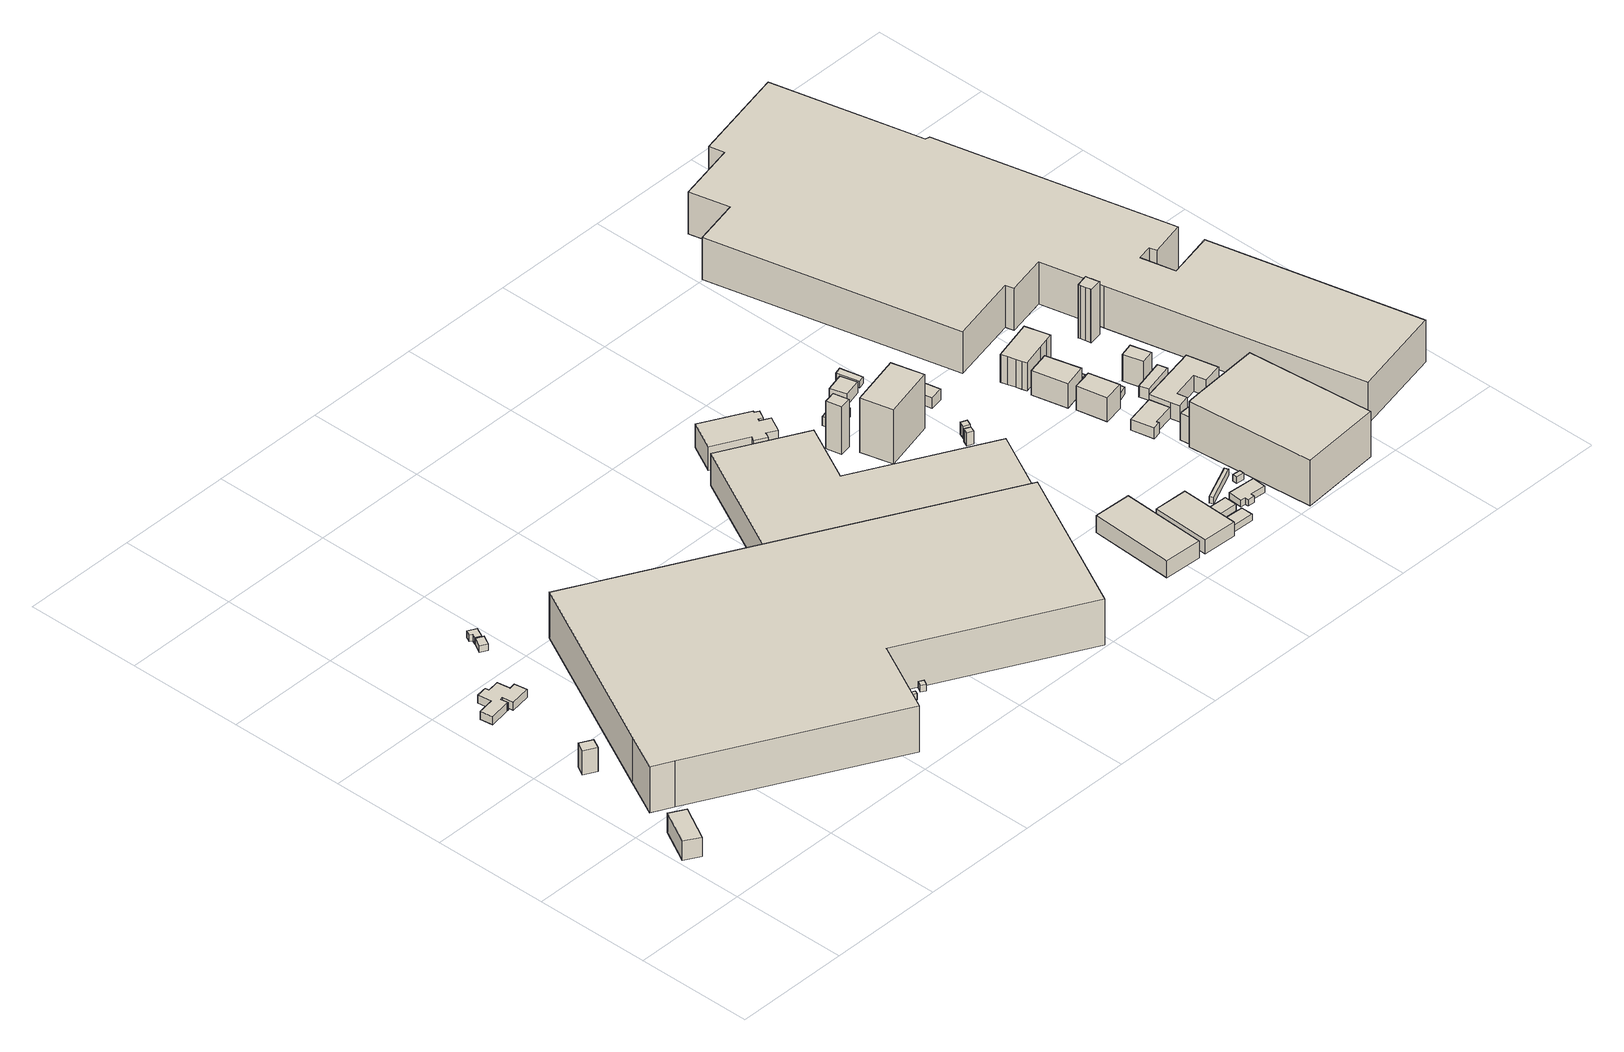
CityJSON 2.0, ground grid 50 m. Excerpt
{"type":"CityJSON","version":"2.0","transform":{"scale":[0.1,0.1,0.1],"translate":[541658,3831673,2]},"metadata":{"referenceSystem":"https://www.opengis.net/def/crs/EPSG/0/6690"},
"CityObjects":{
"building1":{"type":"Building","attributes":{"計測周辺長":49.24,"1/2500図郭":84,"区名":"大正区","町丁目名称":"船町２丁目","街区番号":1,"class":"3001","usage":"441","measuredHeight":8.9,"storeysAboveGround":2,"BuildingDetailAttribute.buildingRoofEdgeArea":128.33,"BuildingDetailAttribute.buildingStructureType":"610","BuildingDetailAttribute.buildingStructureOrgType":"2","BuildingDetailAttribute.detailedUsage":"1520","BuildingDetailAttribute.specifiedBuildingCoverageRate":0.6,"BuildingDetailAttribute.surveyYear":2017,"BuildingTsunamiRiskAttribute.description":"1","BuildingTsunamiRiskAttribute.rank":"1","BuildingTsunamiRiskAttribute.depth":0.17,"BuildingHighTideRiskAttribute.description":"1","BuildingHighTideRiskAttribute.rank":"3","BuildingHighTideRiskAttribute.depth":3.07,"BuildingIDAttribute.prefecture":"27","BuildingIDAttribute.city":"27108"},"geometry":[{"type":"Solid","lod":"1","boundaries":[[[[0,1,2,3]],[[2,4,5,3]],[[1,6,4,2]],[[0,7,6,1]],[[3,5,7,0]],[[4,6,7,5]]]]}]},
"building2":{"type":"Building","attributes":{"class":"3003","measuredHeight":11.2,"BuildingDetailAttribute.specifiedBuildingCoverageRate":0.6,"BuildingDetailAttribute.surveyYear":2017,"BuildingTsunamiRiskAttribute.description":"1","BuildingTsunamiRiskAttribute.rank":"1","BuildingTsunamiRiskAttribute.depth":0.04,"BuildingHighTideRiskAttribute.description":"1","BuildingHighTideRiskAttribute.rank":"2","BuildingHighTideRiskAttribute.depth":2.96,"BuildingIDAttribute.prefecture":"27","BuildingIDAttribute.city":"27108"},"geometry":[{"type":"Solid","lod":"1","boundaries":[[[[8,9,10,11]],[[10,12,13,11]],[[9,14,12,10]],[[8,15,14,9]],[[11,13,15,8]],[[12,14,15,13]]]]}]},
"building3":{"type":"Building","attributes":{"計測周辺長":60.44,"1/2500図郭":85,"区名":"大正区","町丁目名称":"船町２丁目","街区番号":1,"class":"3001","usage":"441","measuredHeight":3.7,"storeysAboveGround":1,"BuildingDetailAttribute.buildingRoofEdgeArea":108.14,"BuildingDetailAttribute.buildingStructureType":"610","BuildingDetailAttribute.buildingStructureOrgType":"2","BuildingDetailAttribute.detailedUsage":"1520","BuildingDetailAttribute.specifiedBuildingCoverageRate":0.6,"BuildingDetailAttribute.surveyYear":2017,"BuildingTsunamiRiskAttribute.description":"1","BuildingTsunamiRiskAttribute.rank":"1","BuildingTsunamiRiskAttribute.depth":0.05,"BuildingHighTideRiskAttribute.description":"1","BuildingHighTideRiskAttribute.rank":"2","BuildingHighTideRiskAttribute.depth":2.82,"BuildingIDAttribute.prefecture":"27","BuildingIDAttribute.city":"27108"},"geometry":[{"type":"Solid","lod":"1","boundaries":[[[[16,17,18,19,20,21,22,23,24,25,26,27,28,29,30,31]],[[30,32,33,31]],[[29,34,32,30]],[[28,35,34,29]],[[27,36,35,28]],[[26,37,36,27]],[[25,38,37,26]],[[24,39,38,25]],[[23,40,39,24]],[[22,41,40,23]],[[21,42,41,22]],[[20,43,42,21]],[[19,44,43,20]],[[18,45,44,19]],[[17,46,45,18]],[[16,47,46,17]],[[31,33,47,16]],[[32,34,35,36,37,38,39,40,41,42,43,44,45,46,47,33]]]]}]},
"building4":{"type":"Building","attributes":{"class":"3001","BuildingDetailAttribute.specifiedBuildingCoverageRate":0.6,"BuildingDetailAttribute.surveyYear":2017,"BuildingTsunamiRiskAttribute.description":"1","BuildingTsunamiRiskAttribute.rank":"1","BuildingTsunamiRiskAttribute.depth":0.06,"BuildingHighTideRiskAttribute.description":"1","BuildingHighTideRiskAttribute.rank":"2","BuildingHighTideRiskAttribute.depth":2.76,"BuildingIDAttribute.prefecture":"27","BuildingIDAttribute.city":"27108"},"geometry":[{"type":"Solid","lod":"1","boundaries":[[[[48,49,50,51]],[[50,52,53,51]],[[49,54,52,50]],[[48,55,54,49]],[[51,53,55,48]],[[52,54,55,53]]]]}]},
"building5":{"type":"Building","attributes":{"計測周辺長":17.08,"1/2500図郭":85,"区名":"大正区","町丁目名称":"船町２丁目","街区番号":1,"class":"3001","usage":"441","storeysAboveGround":1,"BuildingDetailAttribute.buildingRoofEdgeArea":15.69,"BuildingDetailAttribute.buildingStructureType":"610","BuildingDetailAttribute.buildingStructureOrgType":"2","BuildingDetailAttribute.detailedUsage":"1520","BuildingDetailAttribute.specifiedBuildingCoverageRate":0.6,"BuildingDetailAttribute.surveyYear":2017,"BuildingTsunamiRiskAttribute.description":"1","BuildingTsunamiRiskAttribute.rank":"1","BuildingTsunamiRiskAttribute.depth":0.09,"BuildingHighTideRiskAttribute.description":"1","BuildingHighTideRiskAttribute.rank":"2","BuildingHighTideRiskAttribute.depth":2.76,"BuildingIDAttribute.prefecture":"27","BuildingIDAttribute.city":"27108"},"geometry":[{"type":"Solid","lod":"1","boundaries":[[[[56,57,58,59,60,61]],[[60,62,63,61]],[[59,64,62,60]],[[58,65,64,59]],[[57,66,65,58]],[[56,67,66,57]],[[61,63,67,56]],[[62,64,65,66,67,63]]]]}]},
"building6":{"type":"Building","attributes":{"class":"3003","BuildingDetailAttribute.specifiedBuildingCoverageRate":0.6,"BuildingDetailAttribute.surveyYear":2017,"BuildingHighTideRiskAttribute.description":"1","BuildingHighTideRiskAttribute.rank":"2","BuildingHighTideRiskAttribute.depth":2.53,"BuildingIDAttribute.prefecture":"27","BuildingIDAttribute.city":"27108"},"geometry":[{"type":"Solid","lod":"1","boundaries":[[[[68,69,70,71]],[[70,72,73,71]],[[69,74,72,70]],[[68,75,74,69]],[[71,73,75,68]],[[72,74,75,73]]]]}]},
"building7":{"type":"Building","attributes":{"class":"3001","measuredHeight":12.7,"BuildingDetailAttribute.specifiedBuildingCoverageRate":0.6,"BuildingDetailAttribute.surveyYear":2017,"BuildingHighTideRiskAttribute.description":"1","BuildingHighTideRiskAttribute.rank":"2","BuildingHighTideRiskAttribute.depth":2.77,"BuildingIDAttribute.prefecture":"27","BuildingIDAttribute.city":"27108"},"geometry":[{"type":"Solid","lod":"1","boundaries":[[[[76,77,78,79]],[[78,80,81,79]],[[77,82,80,78]],[[76,83,82,77]],[[79,81,83,76]],[[80,82,83,81]]]]}]},
"building8":{"type":"Building","attributes":{"class":"3001","BuildingDetailAttribute.specifiedBuildingCoverageRate":0.6,"BuildingDetailAttribute.surveyYear":2017,"BuildingHighTideRiskAttribute.description":"1","BuildingHighTideRiskAttribute.rank":"2","BuildingHighTideRiskAttribute.depth":2.53,"BuildingIDAttribute.prefecture":"27","BuildingIDAttribute.city":"27108"},"geometry":[{"type":"Solid","lod":"1","boundaries":[[[[84,85,86,87]],[[86,88,89,87]],[[85,90,88,86]],[[84,91,90,85]],[[87,89,91,84]],[[88,90,91,89]]]]}]},
"building9":{"type":"Building","attributes":{"計測周辺長":592.79,"1/2500図郭":85,"区名":"大正区","町丁目名称":"船町２丁目","街区番号":1,"class":"3001","usage":"441","measuredHeight":21.3,"storeysAboveGround":1,"BuildingDetailAttribute.buildingRoofEdgeArea":17084.16,"BuildingDetailAttribute.buildingStructureType":"610","BuildingDetailAttribute.buildingStructureOrgType":"2","BuildingDetailAttribute.detailedUsage":"1520","BuildingDetailAttribute.specifiedBuildingCoverageRate":0.6,"BuildingDetailAttribute.surveyYear":2017,"BuildingTsunamiRiskAttribute.description":"1","BuildingTsunamiRiskAttribute.rank":"1","BuildingTsunamiRiskAttribute.depth":0.01,"BuildingHighTideRiskAttribute.description":"1","BuildingHighTideRiskAttribute.rank":"2","BuildingHighTideRiskAttribute.depth":2.65,"BuildingIDAttribute.prefecture":"27","BuildingIDAttribute.city":"27108"},"geometry":[{"type":"Solid","lod":"1","boundaries":[[[[78,92,93,94,95,96,97,98,99,100,79]],[[100,101,102,79]],[[99,103,101,100]],[[98,104,103,99]],[[97,105,104,98]],[[96,106,105,97]],[[95,107,106,96]],[[94,108,107,95]],[[93,109,108,94]],[[92,110,109,93]],[[78,111,110,92]],[[79,102,111,78]],[[101,103,104,105,106,107,108,109,110,111,102]]]]}]},
"building10":{"type":"Building","attributes":{"class":"3003","measuredHeight":3.2,"BuildingDetailAttribute.specifiedBuildingCoverageRate":0.6,"BuildingDetailAttribute.surveyYear":2017,"BuildingHighTideRiskAttribute.description":"1","BuildingHighTideRiskAttribute.rank":"2","BuildingHighTideRiskAttribute.depth":2.62,"BuildingIDAttribute.prefecture":"27","BuildingIDAttribute.city":"27108"},"geometry":[{"type":"Solid","lod":"1","boundaries":[[[[112,113,114,115]],[[114,116,117,115]],[[113,118,116,114]],[[112,119,118,113]],[[115,117,119,112]],[[116,118,119,117]]]]}]},
"building11":{"type":"Building","attributes":{"計測周辺長":320.87,"1/2500図郭":85,"区名":"大正区","町丁目名称":"船町２丁目","街区番号":1,"class":"3001","usage":"441","measuredHeight":14.8,"storeysAboveGround":1,"BuildingDetailAttribute.buildingRoofEdgeArea":4125.78,"BuildingDetailAttribute.buildingStructureType":"610","BuildingDetailAttribute.buildingStructureOrgType":"2","BuildingDetailAttribute.detailedUsage":"1520","BuildingDetailAttribute.specifiedBuildingCoverageRate":0.6,"BuildingDetailAttribute.surveyYear":2017,"BuildingHighTideRiskAttribute.description":"1","BuildingHighTideRiskAttribute.rank":"2","BuildingHighTideRiskAttribute.depth":2.66,"BuildingIDAttribute.prefecture":"27","BuildingIDAttribute.city":"27108"},"geometry":[{"type":"Solid","lod":"1","boundaries":[[[[120,121,122,123,124,125]],[[124,126,127,125]],[[123,128,126,124]],[[122,129,128,123]],[[121,130,129,122]],[[120,131,130,121]],[[125,127,131,120]],[[126,128,129,130,131,127]]]]}]},
"building12":{"type":"Building","attributes":{"class":"3002","measuredHeight":10.9,"BuildingDetailAttribute.specifiedBuildingCoverageRate":0.6,"BuildingDetailAttribute.surveyYear":2017,"BuildingHighTideRiskAttribute.description":"1","BuildingHighTideRiskAttribute.rank":"2","BuildingHighTideRiskAttribute.depth":2.49,"BuildingIDAttribute.prefecture":"27","BuildingIDAttribute.city":"27108"},"geometry":[{"type":"Solid","lod":"1","boundaries":[[[[132,133,134,135,136,137,138,139,140,141,142,143,144,145]],[[144,146,147,145]],[[143,148,146,144]],[[142,149,148,143]],[[141,150,149,142]],[[140,151,150,141]],[[139,152,151,140]],[[138,153,152,139]],[[137,154,153,138]],[[136,155,154,137]],[[135,156,155,136]],[[134,157,156,135]],[[133,158,157,134]],[[132,159,158,133]],[[145,147,159,132]],[[146,148,149,150,151,152,153,154,155,156,157,158,159,147]]]]}]},
"building13":{"type":"Building","attributes":{"計測周辺長":592.79,"1/2500図郭":85,"区名":"大正区","町丁目名称":"船町２丁目","街区番号":1,"class":"3003","usage":"441","measuredHeight":13.5,"storeysAboveGround":1,"BuildingDetailAttribute.buildingRoofEdgeArea":17084.16,"BuildingDetailAttribute.buildingStructureType":"610","BuildingDetailAttribute.buildingStructureOrgType":"2","BuildingDetailAttribute.detailedUsage":"1520","BuildingDetailAttribute.specifiedBuildingCoverageRate":0.6,"BuildingDetailAttribute.surveyYear":2017,"BuildingHighTideRiskAttribute.description":"1","BuildingHighTideRiskAttribute.rank":"2","BuildingHighTideRiskAttribute.depth":2.75,"BuildingIDAttribute.prefecture":"27","BuildingIDAttribute.city":"27108"},"geometry":[{"type":"Solid","lod":"1","boundaries":[[[[160,161,93,92]],[[93,162,163,92]],[[161,164,162,93]],[[160,165,164,161]],[[92,163,165,160]],[[162,164,165,163]]]]}]},
"building14":{"type":"Building","attributes":{"計測周辺長":105.81,"1/2500図郭":85,"区名":"大正区","町丁目名称":"船町２丁目","街区番号":1,"class":"3001","usage":"441","measuredHeight":7.8,"storeysAboveGround":1,"BuildingDetailAttribute.buildingRoofEdgeArea":597.89,"BuildingDetailAttribute.buildingStructureType":"610","BuildingDetailAttribute.buildingStructureOrgType":"2","BuildingDetailAttribute.detailedUsage":"1520","BuildingDetailAttribute.specifiedBuildingCoverageRate":0.6,"BuildingDetailAttribute.surveyYear":2017,"BuildingHighTideRiskAttribute.description":"1","BuildingHighTideRiskAttribute.rank":"2","BuildingHighTideRiskAttribute.depth":2.51,"BuildingIDAttribute.prefecture":"27","BuildingIDAttribute.city":"27108"},"geometry":[{"type":"Solid","lod":"1","boundaries":[[[[166,167,168,169]],[[168,170,171,169]],[[167,172,170,168]],[[166,173,172,167]],[[169,171,173,166]],[[170,172,173,171]]]]}]},
"building15":{"type":"Building","attributes":{"計測周辺長":23.93,"1/2500図郭":85,"区名":"大正区","町丁目名称":"船町２丁目","街区番号":1,"class":"3001","usage":"441","measuredHeight":22,"storeysAboveGround":1,"BuildingDetailAttribute.buildingRoofEdgeArea":35.23,"BuildingDetailAttribute.buildingStructureType":"610","BuildingDetailAttribute.buildingStructureOrgType":"2","BuildingDetailAttribute.detailedUsage":"1520","BuildingDetailAttribute.specifiedBuildingCoverageRate":0.6,"BuildingDetailAttribute.surveyYear":2017,"BuildingHighTideRiskAttribute.description":"1","BuildingHighTideRiskAttribute.rank":"2","BuildingHighTideRiskAttribute.depth":2.4,"BuildingIDAttribute.prefecture":"27","BuildingIDAttribute.city":"27108"},"geometry":[{"type":"Solid","lod":"1","boundaries":[[[[174,175,176,177]],[[176,178,179,177]],[[175,180,178,176]],[[174,181,180,175]],[[177,179,181,174]],[[178,180,181,179]]]]}]},
"building16":{"type":"Building","attributes":{"計測周辺長":74.74,"1/2500図郭":85,"区名":"大正区","町丁目名称":"船町２丁目","街区番号":1,"class":"3001","usage":"441","measuredHeight":25.1,"storeysAboveGround":1,"BuildingDetailAttribute.buildingRoofEdgeArea":327.91,"BuildingDetailAttribute.buildingStructureType":"610","BuildingDetailAttribute.buildingStructureOrgType":"2","BuildingDetailAttribute.detailedUsage":"1520","BuildingDetailAttribute.specifiedBuildingCoverageRate":0.6,"BuildingDetailAttribute.surveyYear":2017,"BuildingHighTideRiskAttribute.description":"1","BuildingHighTideRiskAttribute.rank":"2","BuildingHighTideRiskAttribute.depth":2.21,"BuildingIDAttribute.prefecture":"27","BuildingIDAttribute.city":"27108"},"geometry":[{"type":"Solid","lod":"1","boundaries":[[[[182,183,184,185]],[[184,186,187,185]],[[183,188,186,184]],[[182,189,188,183]],[[185,187,189,182]],[[186,188,189,187]]]]}]},
"building17":{"type":"Building","attributes":{"計測周辺長":31.05,"1/2500図郭":85,"区名":"大正区","町丁目名称":"船町２丁目","街区番号":1,"class":"3001","usage":"441","measuredHeight":4.2,"storeysAboveGround":1,"BuildingDetailAttribute.buildingRoofEdgeArea":58.37,"BuildingDetailAttribute.buildingStructureType":"610","BuildingDetailAttribute.buildingStructureOrgType":"2","BuildingDetailAttribute.detailedUsage":"1520","BuildingDetailAttribute.specifiedBuildingCoverageRate":0.6,"BuildingDetailAttribute.surveyYear":2017,"BuildingHighTideRiskAttribute.description":"1","BuildingHighTideRiskAttribute.rank":"2","BuildingHighTideRiskAttribute.depth":2.35,"BuildingIDAttribute.prefecture":"27","BuildingIDAttribute.city":"27108"},"geometry":[{"type":"Solid","lod":"1","boundaries":[[[[190,191,192,193]],[[192,194,195,193]],[[191,196,194,192]],[[190,197,196,191]],[[193,195,197,190]],[[194,196,197,195]]]]}]},
"building18":{"type":"Building","attributes":{"計測周辺長":79.85,"1/2500図郭":85,"区名":"大正区","町丁目名称":"船町２丁目","街区番号":1,"class":"3001","usage":"441","measuredHeight":6.5,"storeysAboveGround":1,"BuildingDetailAttribute.buildingRoofEdgeArea":370.94,"BuildingDetailAttribute.buildingStructureType":"610","BuildingDetailAttribute.buildingStructureOrgType":"2","BuildingDetailAttribute.detailedUsage":"1520","BuildingDetailAttribute.specifiedBuildingCoverageRate":0.6,"BuildingDetailAttribute.surveyYear":2017,"BuildingHighTideRiskAttribute.description":"1","BuildingHighTideRiskAttribute.rank":"2","BuildingHighTideRiskAttribute.depth":2.55,"BuildingIDAttribute.prefecture":"27","BuildingIDAttribute.city":"27108"},"geometry":[{"type":"Solid","lod":"1","boundaries":[[[[198,199,200,201]],[[200,202,203,201]],[[199,204,202,200]],[[198,205,204,199]],[[201,203,205,198]],[[202,204,205,203]]]]}]},
"building19":{"type":"Building","attributes":{"class":"3001","measuredHeight":5.9,"BuildingDetailAttribute.specifiedBuildingCoverageRate":0.6,"BuildingDetailAttribute.surveyYear":2017,"BuildingHighTideRiskAttribute.description":"1","BuildingHighTideRiskAttribute.rank":"2","BuildingHighTideRiskAttribute.depth":2.35,"BuildingIDAttribute.prefecture":"27","BuildingIDAttribute.city":"27108"},"geometry":[{"type":"Solid","lod":"1","boundaries":[[[[206,207,208,209]],[[208,210,211,209]],[[207,212,210,208]],[[206,213,212,207]],[[209,211,213,206]],[[210,212,213,211]]]]}]},
"building20":{"type":"Building","attributes":{"class":"3001","BuildingDetailAttribute.specifiedBuildingCoverageRate":0.6,"BuildingDetailAttribute.surveyYear":2017,"BuildingHighTideRiskAttribute.description":"1","BuildingHighTideRiskAttribute.rank":"2","BuildingHighTideRiskAttribute.depth":2.76,"BuildingIDAttribute.prefecture":"27","BuildingIDAttribute.city":"27108"},"geometry":[{"type":"Solid","lod":"1","boundaries":[[[[214,215,216,217]],[[216,218,219,217]],[[215,220,218,216]],[[214,221,220,215]],[[217,219,221,214]],[[218,220,221,219]]]]}]},
"building21":{"type":"Building","attributes":{"class":"3001","measuredHeight":5.8,"BuildingDetailAttribute.specifiedBuildingCoverageRate":0.6,"BuildingDetailAttribute.surveyYear":2017,"BuildingHighTideRiskAttribute.description":"1","BuildingHighTideRiskAttribute.rank":"2","BuildingHighTideRiskAttribute.depth":2.35,"BuildingIDAttribute.prefecture":"27","BuildingIDAttribute.city":"27108"},"geometry":[{"type":"Solid","lod":"1","boundaries":[[[[222,223,224,225]],[[224,226,227,225]],[[223,228,226,224]],[[222,229,228,223]],[[225,227,229,222]],[[226,228,229,227]]]]}]},
"building22":{"type":"Building","attributes":{"class":"3001","BuildingDetailAttribute.specifiedBuildingCoverageRate":0.6,"BuildingDetailAttribute.surveyYear":2017,"BuildingHighTideRiskAttribute.description":"1","BuildingHighTideRiskAttribute.rank":"2","BuildingHighTideRiskAttribute.depth":2.91,"BuildingIDAttribute.prefecture":"27","BuildingIDAttribute.city":"27108"},"geometry":[{"type":"Solid","lod":"1","boundaries":[[[[230,231,232,233]],[[232,234,235,233]],[[231,236,234,232]],[[230,237,236,231]],[[233,235,237,230]],[[234,236,237,235]]]]}]},
"building23":{"type":"Building","attributes":{"計測周辺長":30.75,"1/2500図郭":85,"区名":"大正区","町丁目名称":"船町２丁目","街区番号":1,"class":"3001","usage":"441","measuredHeight":5.2,"storeysAboveGround":2,"BuildingDetailAttribute.buildingRoofEdgeArea":58.88,"BuildingDetailAttribute.buildingStructureType":"610","BuildingDetailAttribute.buildingStructureOrgType":"2","BuildingDetailAttribute.detailedUsage":"1520","BuildingDetailAttribute.specifiedBuildingCoverageRate":0.6,"BuildingDetailAttribute.surveyYear":2017,"BuildingHighTideRiskAttribute.description":"1","BuildingHighTideRiskAttribute.rank":"2","BuildingHighTideRiskAttribute.depth":2.43,"BuildingIDAttribute.prefecture":"27","BuildingIDAttribute.city":"27108"},"geometry":[{"type":"Solid","lod":"1","boundaries":[[[[238,239,240,241]],[[240,242,243,241]],[[239,244,242,240]],[[238,245,244,239]],[[241,243,245,238]],[[242,244,245,243]]]]}]},
"building24":{"type":"Building","attributes":{"計測周辺長":25.73,"1/2500図郭":85,"区名":"大正区","町丁目名称":"船町２丁目","街区番号":1,"class":"3001","usage":"441","storeysAboveGround":1,"BuildingDetailAttribute.buildingRoofEdgeArea":29.53,"BuildingDetailAttribute.buildingStructureType":"610","BuildingDetailAttribute.buildingStructureOrgType":"2","BuildingDetailAttribute.detailedUsage":"1520","BuildingDetailAttribute.specifiedBuildingCoverageRate":0.6,"BuildingDetailAttribute.surveyYear":2017,"BuildingHighTideRiskAttribute.description":"1","BuildingHighTideRiskAttribute.rank":"2","BuildingHighTideRiskAttribute.depth":2.61,"BuildingIDAttribute.prefecture":"27","BuildingIDAttribute.city":"27108"},"geometry":[{"type":"Solid","lod":"1","boundaries":[[[[246,247,248,249]],[[248,250,251,249]],[[247,252,250,248]],[[246,253,252,247]],[[249,251,253,246]],[[250,252,253,251]]]]}]},
"building25":{"type":"Building","attributes":{"class":"3003","BuildingDetailAttribute.specifiedBuildingCoverageRate":0.6,"BuildingDetailAttribute.surveyYear":2017,"BuildingHighTideRiskAttribute.description":"1","BuildingHighTideRiskAttribute.rank":"2","BuildingHighTideRiskAttribute.depth":2.92,"BuildingIDAttribute.prefecture":"27","BuildingIDAttribute.city":"27108"},"geometry":[{"type":"Solid","lod":"1","boundaries":[[[[254,255,256,257]],[[256,258,259,257]],[[255,260,258,256]],[[254,261,260,255]],[[257,259,261,254]],[[258,260,261,259]]]]}]},
"building26":{"type":"Building","attributes":{"計測周辺長":29.72,"1/2500図郭":85,"区名":"大正区","町丁目名称":"船町２丁目","街区番号":1,"class":"3001","usage":"441","measuredHeight":5,"storeysAboveGround":1,"BuildingDetailAttribute.buildingRoofEdgeArea":52.91,"BuildingDetailAttribute.buildingStructureType":"610","BuildingDetailAttribute.buildingStructureOrgType":"2","BuildingDetailAttribute.detailedUsage":"1520","BuildingDetailAttribute.specifiedBuildingCoverageRate":0.6,"BuildingDetailAttribute.surveyYear":2017,"BuildingTsunamiRiskAttribute.description":"1","BuildingTsunamiRiskAttribute.rank":"1","BuildingTsunamiRiskAttribute.depth":0.07,"BuildingHighTideRiskAttribute.description":"1","BuildingHighTideRiskAttribute.rank":"2","BuildingHighTideRiskAttribute.depth":2.96,"BuildingIDAttribute.prefecture":"27","BuildingIDAttribute.city":"27108"},"geometry":[{"type":"Solid","lod":"1","boundaries":[[[[262,263,264,265]],[[264,266,267,265]],[[263,268,266,264]],[[262,269,268,263]],[[265,267,269,262]],[[266,268,269,267]]]]}]},
"building27":{"type":"Building","attributes":{"class":"3001","BuildingDetailAttribute.specifiedBuildingCoverageRate":0.6,"BuildingDetailAttribute.surveyYear":2017,"BuildingHighTideRiskAttribute.description":"1","BuildingHighTideRiskAttribute.rank":"2","BuildingHighTideRiskAttribute.depth":2.66,"BuildingIDAttribute.prefecture":"27","BuildingIDAttribute.city":"27108"},"geometry":[{"type":"Solid","lod":"1","boundaries":[[[[270,271,272,273,274,275,276,277]],[[276,278,279,277]],[[275,280,278,276]],[[274,281,280,275]],[[273,282,281,274]],[[272,283,282,273]],[[271,284,283,272]],[[270,285,284,271]],[[277,279,285,270]],[[278,280,281,282,283,284,285,279]]]]}]},
"building28":{"type":"Building","attributes":{"class":"3001","BuildingDetailAttribute.specifiedBuildingCoverageRate":0.6,"BuildingDetailAttribute.surveyYear":2017,"BuildingHighTideRiskAttribute.description":"1","BuildingHighTideRiskAttribute.rank":"2","BuildingHighTideRiskAttribute.depth":2.9,"BuildingIDAttribute.prefecture":"27","BuildingIDAttribute.city":"27108"},"geometry":[{"type":"Solid","lod":"1","boundaries":[[[[286,287,288,289]],[[288,290,291,289]],[[287,292,290,288]],[[286,293,292,287]],[[289,291,293,286]],[[290,292,293,291]]]]}]},
"building29":{"type":"Building","attributes":{"計測周辺長":22.32,"1/2500図郭":85,"区名":"大正区","町丁目名称":"船町２丁目","街区番号":1,"class":"3001","usage":"441","measuredHeight":12.4,"storeysAboveGround":1,"BuildingDetailAttribute.buildingRoofEdgeArea":30.47,"BuildingDetailAttribute.buildingStructureType":"610","BuildingDetailAttribute.buildingStructureOrgType":"2","BuildingDetailAttribute.detailedUsage":"1520","BuildingDetailAttribute.specifiedBuildingCoverageRate":0.6,"BuildingDetailAttribute.surveyYear":2017,"BuildingTsunamiRiskAttribute.description":"1","BuildingTsunamiRiskAttribute.rank":"2","BuildingTsunamiRiskAttribute.depth":0.66,"BuildingHighTideRiskAttribute.description":"1","BuildingHighTideRiskAttribute.rank":"3","BuildingHighTideRiskAttribute.depth":3.56,"BuildingIDAttribute.prefecture":"27","BuildingIDAttribute.city":"27108"},"geometry":[{"type":"Solid","lod":"1","boundaries":[[[[294,295,296,297]],[[296,298,299,297]],[[295,300,298,296]],[[294,301,300,295]],[[297,299,301,294]],[[298,300,301,299]]]]}]},
"building30":{"type":"Building","attributes":{"計測周辺長":44.12,"1/2500図郭":85,"区名":"大正区","町丁目名称":"船町２丁目","街区番号":1,"class":"3001","usage":"441","measuredHeight":10.9,"storeysAboveGround":2,"BuildingDetailAttribute.buildingRoofEdgeArea":116.69,"BuildingDetailAttribute.buildingStructureType":"610","BuildingDetailAttribute.buildingStructureOrgType":"2","BuildingDetailAttribute.detailedUsage":"1520","BuildingDetailAttribute.specifiedBuildingCoverageRate":0.6,"BuildingDetailAttribute.surveyYear":2017,"BuildingTsunamiRiskAttribute.description":"1","BuildingTsunamiRiskAttribute.rank":"2","BuildingTsunamiRiskAttribute.depth":0.59,"BuildingHighTideRiskAttribute.description":"1","BuildingHighTideRiskAttribute.rank":"3","BuildingHighTideRiskAttribute.depth":3.49,"BuildingIDAttribute.prefecture":"27","BuildingIDAttribute.city":"27108"},"geometry":[{"type":"Solid","lod":"1","boundaries":[[[[302,303,304,305]],[[304,306,307,305]],[[303,308,306,304]],[[302,309,308,303]],[[305,307,309,302]],[[306,308,309,307]]]]}]},
"building31":{"type":"Building","attributes":{"計測周辺長":107.63,"1/2500図郭":85,"区名":"大正区","町丁目名称":"船町２丁目","街区番号":1,"class":"3001","usage":"441","measuredHeight":5,"storeysAboveGround":2,"BuildingDetailAttribute.buildingRoofEdgeArea":410.31,"BuildingDetailAttribute.buildingStructureType":"610","BuildingDetailAttribute.buildingStructureOrgType":"2","BuildingDetailAttribute.detailedUsage":"1520","BuildingDetailAttribute.specifiedBuildingCoverageRate":0.6,"BuildingDetailAttribute.surveyYear":2017,"BuildingTsunamiRiskAttribute.description":"1","BuildingTsunamiRiskAttribute.rank":"2","BuildingTsunamiRiskAttribute.depth":0.58,"BuildingHighTideRiskAttribute.description":"1","BuildingHighTideRiskAttribute.rank":"3","BuildingHighTideRiskAttribute.depth":3.48,"BuildingIDAttribute.prefecture":"27","BuildingIDAttribute.city":"27108"},"geometry":[{"type":"Solid","lod":"1","boundaries":[[[[310,311,312,313,314,315]],[[314,316,317,315]],[[313,318,316,314]],[[312,319,318,313]],[[311,320,319,312]],[[310,321,320,311]],[[315,317,321,310]],[[316,318,319,320,321,317]]]]}]},
"building32":{"type":"Building","attributes":{"計測周辺長":50.81,"1/2500図郭":85,"区名":"大正区","町丁目名称":"船町２丁目","街区番号":1,"class":"3001","usage":"441","measuredHeight":11.1,"storeysAboveGround":2,"BuildingDetailAttribute.buildingRoofEdgeArea":154.87,"BuildingDetailAttribute.buildingStructureType":"610","BuildingDetailAttribute.buildingStructureOrgType":"2","BuildingDetailAttribute.detailedUsage":"1520","BuildingDetailAttribute.specifiedBuildingCoverageRate":0.6,"BuildingDetailAttribute.surveyYear":2017,"BuildingTsunamiRiskAttribute.description":"1","BuildingTsunamiRiskAttribute.rank":"2","BuildingTsunamiRiskAttribute.depth":0.84,"BuildingHighTideRiskAttribute.description":"1","BuildingHighTideRiskAttribute.rank":"3","BuildingHighTideRiskAttribute.depth":3.74,"BuildingIDAttribute.prefecture":"27","BuildingIDAttribute.city":"27108"},"geometry":[{"type":"Solid","lod":"1","boundaries":[[[[322,323,324,325]],[[324,326,327,325]],[[323,328,326,324]],[[322,329,328,323]],[[325,327,329,322]],[[326,328,329,327]]]]}]},
"building33":{"type":"Building","attributes":{"計測周辺長":181.55,"1/2500図郭":85,"区名":"大正区","町丁目名称":"船町２丁目","街区番号":1,"class":"3001","usage":"441","measuredHeight":21.1,"storeysAboveGround":3,"BuildingDetailAttribute.buildingRoofEdgeArea":1967.66,"BuildingDetailAttribute.buildingStructureType":"610","BuildingDetailAttribute.buildingStructureOrgType":"2","BuildingDetailAttribute.detailedUsage":"1520","BuildingDetailAttribute.specifiedBuildingCoverageRate":0.6,"BuildingDetailAttribute.surveyYear":2017,"BuildingTsunamiRiskAttribute.description":"1","BuildingTsunamiRiskAttribute.rank":"1","BuildingTsunamiRiskAttribute.depth":0.22,"BuildingHighTideRiskAttribute.description":"1","BuildingHighTideRiskAttribute.rank":"3","BuildingHighTideRiskAttribute.depth":3.38,"BuildingIDAttribute.prefecture":"27","BuildingIDAttribute.city":"27108"},"geometry":[{"type":"Solid","lod":"1","boundaries":[[[[330,331,332,333,334,335]],[[334,336,337,335]],[[333,338,336,334]],[[332,339,338,333]],[[331,340,339,332]],[[330,341,340,331]],[[335,337,341,330]],[[336,338,339,340,341,337]]]]}]},
"building34":{"type":"Building","attributes":{"計測周辺長":58.33,"1/2500図郭":85,"区名":"大正区","町丁目名称":"船町２丁目","街区番号":1,"class":"3001","usage":"441","measuredHeight":12.9,"storeysAboveGround":2,"BuildingDetailAttribute.buildingRoofEdgeArea":198.69,"BuildingDetailAttribute.buildingStructureType":"610","BuildingDetailAttribute.buildingStructureOrgType":"2","BuildingDetailAttribute.detailedUsage":"1520","BuildingDetailAttribute.specifiedBuildingCoverageRate":0.6,"BuildingDetailAttribute.surveyYear":2017,"BuildingTsunamiRiskAttribute.description":"1","BuildingTsunamiRiskAttribute.rank":"2","BuildingTsunamiRiskAttribute.depth":0.71,"BuildingHighTideRiskAttribute.description":"1","BuildingHighTideRiskAttribute.rank":"3","BuildingHighTideRiskAttribute.depth":3.61,"BuildingIDAttribute.prefecture":"27","BuildingIDAttribute.city":"27108"},"geometry":[{"type":"Solid","lod":"1","boundaries":[[[[342,343,344,345,346,347,348,349,350,351,352]],[[351,353,354,352]],[[350,355,353,351]],[[349,356,355,350]],[[348,357,356,349]],[[347,358,357,348]],[[346,359,358,347]],[[345,360,359,346]],[[344,361,360,345]],[[343,362,361,344]],[[342,363,362,343]],[[352,354,363,342]],[[353,355,356,357,358,359,360,361,362,363,354]]]]}]},
"building35":{"type":"Building","attributes":{"class":"3001","measuredHeight":3.1,"BuildingDetailAttribute.specifiedBuildingCoverageRate":0.6,"BuildingDetailAttribute.surveyYear":2017,"BuildingTsunamiRiskAttribute.description":"1","BuildingTsunamiRiskAttribute.rank":"2","BuildingTsunamiRiskAttribute.depth":0.68,"BuildingHighTideRiskAttribute.description":"1","BuildingHighTideRiskAttribute.rank":"3","BuildingHighTideRiskAttribute.depth":3.58,"BuildingIDAttribute.prefecture":"27","BuildingIDAttribute.city":"27108"},"geometry":[{"type":"Solid","lod":"1","boundaries":[[[[364,365,366,367]],[[366,368,369,367]],[[365,370,368,366]],[[364,371,370,365]],[[367,369,371,364]],[[368,370,371,369]]]]}]},
"building36":{"type":"Building","attributes":{"class":"3001","measuredHeight":3.3,"BuildingDetailAttribute.specifiedBuildingCoverageRate":0.6,"BuildingDetailAttribute.surveyYear":2017,"BuildingTsunamiRiskAttribute.description":"1","BuildingTsunamiRiskAttribute.rank":"2","BuildingTsunamiRiskAttribute.depth":0.82,"BuildingHighTideRiskAttribute.description":"1","BuildingHighTideRiskAttribute.rank":"3","BuildingHighTideRiskAttribute.depth":3.72,"BuildingIDAttribute.prefecture":"27","BuildingIDAttribute.city":"27108"},"geometry":[{"type":"Solid","lod":"1","boundaries":[[[[372,373,374,375]],[[374,376,377,375]],[[373,378,376,374]],[[372,379,378,373]],[[375,377,379,372]],[[376,378,379,377]]]]}]},
"building37":{"type":"Building","attributes":{"class":"3001","measuredHeight":5.3,"BuildingDetailAttribute.specifiedBuildingCoverageRate":0.6,"BuildingDetailAttribute.surveyYear":2017,"BuildingTsunamiRiskAttribute.description":"1","BuildingTsunamiRiskAttribute.rank":"2","BuildingTsunamiRiskAttribute.depth":0.77,"BuildingHighTideRiskAttribute.description":"1","BuildingHighTideRiskAttribute.rank":"3","BuildingHighTideRiskAttribute.depth":3.67,"BuildingIDAttribute.prefecture":"27","BuildingIDAttribute.city":"27108"},"geometry":[{"type":"Solid","lod":"1","boundaries":[[[[380,381,382,383]],[[382,384,385,383]],[[381,386,384,382]],[[380,387,386,381]],[[383,385,387,380]],[[384,386,387,385]]]]}]},
"building38":{"type":"Building","attributes":{"計測周辺長":107.63,"1/2500図郭":85,"区名":"大正区","町丁目名称":"船町２丁目","街区番号":1,"class":"3001","usage":"441","measuredHeight":7.5,"storeysAboveGround":2,"BuildingDetailAttribute.buildingRoofEdgeArea":410.31,"BuildingDetailAttribute.buildingStructureType":"610","BuildingDetailAttribute.buildingStructureOrgType":"2","BuildingDetailAttribute.detailedUsage":"1520","BuildingDetailAttribute.specifiedBuildingCoverageRate":0.6,"BuildingDetailAttribute.surveyYear":2017,"BuildingTsunamiRiskAttribute.description":"1","BuildingTsunamiRiskAttribute.rank":"2","BuildingTsunamiRiskAttribute.depth":0.77,"BuildingHighTideRiskAttribute.description":"1","BuildingHighTideRiskAttribute.rank":"3","BuildingHighTideRiskAttribute.depth":3.67,"BuildingIDAttribute.prefecture":"27","BuildingIDAttribute.city":"27108"},"geometry":[{"type":"Solid","lod":"1","boundaries":[[[[388,389,390,391,392,393,394,395,396]],[[395,397,398,396]],[[394,399,397,395]],[[393,400,399,394]],[[392,401,400,393]],[[391,402,401,392]],[[390,403,402,391]],[[389,404,403,390]],[[388,405,404,389]],[[396,398,405,388]],[[397,399,400,401,402,403,404,405,398]]]]}]},
"building39":{"type":"Building","attributes":{"class":"3003","measuredHeight":12.4,"BuildingDetailAttribute.specifiedBuildingCoverageRate":0.6,"BuildingDetailAttribute.surveyYear":2017,"BuildingTsunamiRiskAttribute.description":"1","BuildingTsunamiRiskAttribute.rank":"2","BuildingTsunamiRiskAttribute.depth":0.87,"BuildingHighTideRiskAttribute.description":"1","BuildingHighTideRiskAttribute.rank":"3","BuildingHighTideRiskAttribute.depth":3.77,"BuildingIDAttribute.prefecture":"27","BuildingIDAttribute.city":"27108"},"geometry":[{"type":"Solid","lod":"1","boundaries":[[[[406,407,408,409]],[[408,410,411,409]],[[407,412,410,408]],[[406,413,412,407]],[[409,411,413,406]],[[410,412,413,411]]]]}]},
"building40":{"type":"Building","attributes":{"計測周辺長":40.15,"1/2500図郭":85,"区名":"大正区","町丁目名称":"船町２丁目","街区番号":1,"class":"3001","usage":"441","measuredHeight":5.7,"storeysAboveGround":1,"BuildingDetailAttribute.buildingRoofEdgeArea":69.18,"BuildingDetailAttribute.buildingStructureType":"610","BuildingDetailAttribute.buildingStructureOrgType":"2","BuildingDetailAttribute.detailedUsage":"1520","BuildingDetailAttribute.specifiedBuildingCoverageRate":0.6,"BuildingDetailAttribute.surveyYear":2017,"BuildingTsunamiRiskAttribute.description":"1","BuildingTsunamiRiskAttribute.rank":"1","BuildingTsunamiRiskAttribute.depth":0.18,"BuildingHighTideRiskAttribute.description":"1","BuildingHighTideRiskAttribute.rank":"3","BuildingHighTideRiskAttribute.depth":3.04,"BuildingIDAttribute.prefecture":"27","BuildingIDAttribute.city":"27108"},"geometry":[{"type":"Solid","lod":"1","boundaries":[[[[414,415,416,417]],[[416,418,419,417]],[[415,420,418,416]],[[414,421,420,415]],[[417,419,421,414]],[[418,420,421,419]]]]}]},
"building41":{"type":"Building","attributes":{"計測周辺長":40.15,"1/2500図郭":85,"区名":"大正区","町丁目名称":"船町２丁目","街区番号":1,"class":"3001","usage":"441","measuredHeight":3.2,"storeysAboveGround":1,"BuildingDetailAttribute.buildingRoofEdgeArea":69.18,"BuildingDetailAttribute.buildingStructureType":"610","BuildingDetailAttribute.buildingStructureOrgType":"2","BuildingDetailAttribute.detailedUsage":"1520","BuildingDetailAttribute.specifiedBuildingCoverageRate":0.6,"BuildingDetailAttribute.surveyYear":2017,"BuildingTsunamiRiskAttribute.description":"1","BuildingTsunamiRiskAttribute.rank":"1","BuildingTsunamiRiskAttribute.depth":0.4,"BuildingHighTideRiskAttribute.description":"1","BuildingHighTideRiskAttribute.rank":"3","BuildingHighTideRiskAttribute.depth":3.27,"BuildingIDAttribute.prefecture":"27","BuildingIDAttribute.city":"27108"},"geometry":[{"type":"Solid","lod":"1","boundaries":[[[[422,423,424,425]],[[424,426,427,425]],[[423,428,426,424]],[[422,429,428,423]],[[425,427,429,422]],[[426,428,429,427]]]]}]},
"building42":{"type":"Building","attributes":{"class":"3001","measuredHeight":24.6,"BuildingDetailAttribute.specifiedBuildingCoverageRate":0.6,"BuildingDetailAttribute.surveyYear":2017,"BuildingTsunamiRiskAttribute.description":"1","BuildingTsunamiRiskAttribute.rank":"2","BuildingTsunamiRiskAttribute.depth":1.13,"BuildingHighTideRiskAttribute.description":"1","BuildingHighTideRiskAttribute.rank":"3","BuildingHighTideRiskAttribute.depth":4.03,"BuildingIDAttribute.prefecture":"27","BuildingIDAttribute.city":"27108"},"geometry":[{"type":"Solid","lod":"1","boundaries":[[[[430,431,432,433,434,435,436,437,438,439]],[[438,440,441,439]],[[437,442,440,438]],[[436,443,442,437]],[[435,444,443,436]],[[434,445,444,435]],[[433,446,445,434]],[[432,447,446,433]],[[431,448,447,432]],[[430,449,448,431]],[[439,441,449,430]],[[440,442,443,444,445,446,447,448,449,441]]]]}]},
"building43":{"type":"Building","attributes":{"計測周辺長":794.25,"1/2500図郭":85,"区名":"大正区","町丁目名称":"船町２丁目","街区番号":1,"class":"3001","usage":"441","measuredHeight":19.5,"storeysAboveGround":3,"BuildingDetailAttribute.buildingRoofEdgeArea":17959.01,"BuildingDetailAttribute.buildingStructureType":"610","BuildingDetailAttribute.buildingStructureOrgType":"2","BuildingDetailAttribute.detailedUsage":"1520","BuildingDetailAttribute.specifiedBuildingCoverageRate":0.6,"BuildingDetailAttribute.surveyYear":2017,"BuildingTsunamiRiskAttribute.description":"1","BuildingTsunamiRiskAttribute.rank":"2","BuildingTsunamiRiskAttribute.depth":0.87,"BuildingHighTideRiskAttribute.description":"1","BuildingHighTideRiskAttribute.rank":"3","BuildingHighTideRiskAttribute.depth":3.66,"BuildingIDAttribute.prefecture":"27","BuildingIDAttribute.city":"27108"},"geometry":[{"type":"Solid","lod":"1","boundaries":[[[[450,451,452,453,454,455,456,457,458,459,460,461,462,463,464,465,466,467,468,469,470,471,472,473]],[[472,474,475,473]],[[471,476,474,472]],[[470,477,476,471]],[[469,478,477,470]],[[468,479,478,469]],[[467,480,479,468]],[[466,481,480,467]],[[465,482,481,466]],[[464,483,482,465]],[[463,484,483,464]],[[462,485,484,463]],[[461,486,485,462]],[[460,487,486,461]],[[459,488,487,460]],[[458,489,488,459]],[[457,490,489,458]],[[456,491,490,457]],[[455,492,491,456]],[[454,493,492,455]],[[453,494,493,454]],[[452,495,494,453]],[[451,496,495,452]],[[450,497,496,451]],[[473,475,497,450]],[[474,476,477,478,479,480,481,482,483,484,485,486,487,488,489,490,491,492,493,494,495,496,497,475]]]]}]}
},
"vertices":[
[10,278,13],[92,427,13],[158,391,13],[75,241,13],[158,391,102],[75,241,102],[92,427,102],[10,278,102],
[123,874,16],[146,916,16],[198,888,16],[176,846,16],[198,888,128],[176,846,128],[146,916,128],[123,874,128],
[209,1324,14],[118,1309,14],[110,1364,14],[181,1375,14],[172,1433,14],[208,1439,14],[219,1441,14],[222,1424,14],[273,1432,14],[282,1375,14],[309,1380,14],[318,1324,14],[229,1311,14],[222,1358,14],[211,1356,14],[216,1325,14],[211,1356,51],[216,1325,51],[222,1358,51],[229,1311,51],[318,1324,51],[309,1380,51],[282,1375,51],[273,1432,51],[222,1424,51],[219,1441,51],[208,1439,51],[172,1433,51],[181,1375,51],[110,1364,51],[118,1309,51],[209,1324,51],
[390,1627,14],[413,1669,14],[443,1653,14],[421,1612,14],[443,1653,44],[421,1612,44],[413,1669,44],[390,1627,44],
[415,1673,14],[423,1690,14],[411,1696,14],[423,1720,14],[459,1702,14],[439,1661,14],[459,1702,44],[439,1661,44],[423,1720,44],[411,1696,44],[423,1690,44],[415,1673,44],
[1209,301,18],[1217,317,18],[1265,294,18],[1257,278,18],[1265,294,48],[1257,278,48],[1217,317,48],[1209,301,48],
[765,1488,13],[1192,1268,13],[1165,1217,13],[738,1439,13],[1165,1217,140],[738,1439,140],[1192,1268,140],[765,1488,140],
[1299,301,18],[1312,324,18],[1332,312,18],[1319,290,18],[1332,312,48],[1319,290,48],[1312,324,48],[1299,301,48],
[2155,703,13],[2284,636,13],[1954,0,13],[1211,386,13],[1049,74,13],[217,506,13],[131,551,13],[215,713,13],[623,1498,13],[623,1498,226],[738,1439,226],[215,713,226],[131,551,226],[217,506,226],[1049,74,226],[1211,386,226],[1954,0,226],[2284,636,226],[2155,703,226],[1165,1217,226],
[1695,1675,14],[1707,1699,14],[1778,1664,14],[1766,1639,14],[1778,1664,46],[1766,1639,46],[1707,1699,46],[1695,1675,46],
[1664,1668,13],[2015,1486,13],[1886,1237,13],[2450,944,13],[2315,685,13],[1400,1160,13],[2315,685,161],[1400,1160,161],[2450,944,161],[1886,1237,161],[2015,1486,161],[1664,1668,161],
[1858,1635,14],[1868,1655,14],[1720,1732,14],[1785,1856,14],[1982,1753,14],[1979,1746,14],[1997,1736,14],[1977,1699,14],[1959,1708,14],[1955,1700,14],[1997,1678,14],[1962,1611,14],[1919,1633,14],[1907,1609,14],[1919,1633,123],[1907,1609,123],[1962,1611,123],[1997,1678,123],[1955,1700,123],[1959,1708,123],[1977,1699,123],[1997,1736,123],[1979,1746,123],[1982,1753,123],[1785,1856,123],[1720,1732,123],[1868,1655,123],[1858,1635,123],
[2166,724,13],[2295,657,13],[2284,636,147],[2155,703,147],[2295,657,147],[2166,724,147],
[2388,96,16],[2406,461,16],[2569,453,16],[2552,88,16],[2569,453,94],[2552,88,94],[2406,461,94],[2388,96,94],
[2099,1505,15],[2150,1516,15],[2164,1450,15],[2113,1439,15],[2164,1450,235],[2113,1439,235],[2150,1516,235],[2099,1505,235],
[2166,1401,15],[2392,1457,15],[2426,1321,15],[2200,1264,15],[2426,1321,266],[2200,1264,266],[2392,1457,266],[2166,1401,266],
[2188,1605,14],[2277,1626,14],[2292,1564,14],[2203,1543,14],[2292,1564,56],[2203,1543,56],[2277,1626,56],[2188,1605,56],
[2582,87,16],[2593,339,16],[2739,332,16],[2729,80,16],[2739,332,81],[2729,80,81],[2593,339,81],[2582,87,81],
[2457,1143,14],[2469,1168,14],[2493,1156,14],[2482,1132,14],[2493,1156,73],[2482,1132,73],[2469,1168,73],[2457,1143,73],
[2750,97,16],[2752,150,16],[2840,145,16],[2838,93,16],[2840,145,46],[2838,93,46],[2752,150,46],[2750,97,46],
[2478,1179,15],[2489,1204,15],[2514,1193,15],[2502,1168,15],[2514,1193,72],[2502,1168,72],[2489,1204,72],[2478,1179,72],
[2754,179,16],[2757,234,16],[2843,230,16],[2841,175,16],[2843,230,46],[2841,175,46],[2757,234,46],[2754,179,46],
[2314,1687,14],[2394,1708,14],[2412,1638,14],[2335,1617,14],[2412,1638,66],[2335,1617,66],[2394,1708,66],[2314,1687,66],
[2416,1748,14],[2446,1758,14],[2467,1661,14],[2440,1653,14],[2467,1661,44],[2440,1653,44],[2446,1758,44],[2416,1748,44],
[2809,278,14],[2966,348,14],[2973,332,14],[2816,262,14],[2973,332,44],[2816,262,44],[2966,348,44],[2809,278,44],
[2517,1472,8],[2575,1484,8],[2593,1396,8],[2535,1384,8],[2593,1396,58],[2535,1384,58],[2575,1484,58],[2517,1472,58],
[2891,162,14],[2892,177,14],[2870,178,14],[2875,240,14],[2994,232,14],[2990,172,14],[2923,177,14],[2922,160,14],[2923,177,44],[2922,160,44],[2990,172,44],[2994,232,44],[2875,240,44],[2870,178,44],[2892,177,44],[2891,162,44],
[2960,281,13],[2961,302,13],[2996,299,13],[2994,278,13],[2996,299,43],[2994,278,43],[2961,302,43],[2960,281,43],
[3012,607,6],[3077,612,6],[3080,565,6],[3018,559,6],[3080,565,130],[3018,559,130],[3077,612,130],[3012,607,130],
[2886,1003,4],[2971,1021,4],[3000,891,4],[2912,873,4],[3000,891,114],[2912,873,114],[2971,1021,114],[2886,1003,114],
[3082,721,3],[2989,701,3],[2991,691,3],[2956,683,3],[2935,780,3],[3063,808,3],[2935,780,53],[3063,808,53],[2956,683,53],[2991,691,53],[2989,701,53],[3082,721,53],
[2839,1180,4],[2936,1203,4],[2973,1056,4],[2873,1030,4],[2973,1056,116],[2873,1030,116],[2936,1203,116],[2839,1180,116],
[3080,565,5],[3360,587,5],[3408,38,5],[3053,7,5],[3005,556,5],[3018,559,5],[3005,556,216],[3018,559,216],[3053,7,216],[3408,38,216],[3360,587,216],[3080,565,216],
[2995,1359,3],[3017,1279,3],[3023,1254,3],[2990,1245,3],[2945,1233,3],[2846,1207,3],[2841,1227,3],[2834,1252,3],[2825,1285,3],[2818,1311,3],[2818,1312,3],[2818,1311,132],[2818,1312,132],[2825,1285,132],[2834,1252,132],[2841,1227,132],[2846,1207,132],[2945,1233,132],[2990,1245,132],[3023,1254,132],[3017,1279,132],[2995,1359,132],
[3010,1051,3],[3048,1062,3],[3074,937,3],[3037,924,3],[3074,937,34],[3037,924,34],[3048,1062,34],[3010,1051,34],
[2979,1178,4],[3004,1184,4],[3028,1089,4],[3003,1081,4],[3028,1089,36],[3003,1081,36],[3004,1184,36],[2979,1178,36],
[3096,888,2],[3231,922,2],[3241,881,2],[3107,848,2],[3241,881,54],[3107,848,54],[3231,922,54],[3096,888,54],
[3321,863,2],[3349,731,2],[3265,713,2],[3254,764,2],[3136,738,2],[3145,695,2],[3090,683,2],[3082,721,2],[3063,808,2],[3082,721,77],[3063,808,77],[3090,683,77],[3145,695,77],[3136,738,77],[3254,764,77],[3265,713,77],[3349,731,77],[3321,863,77],
[3123,994,2],[3180,1009,2],[3202,924,2],[3144,909,2],[3202,924,126],[3144,909,126],[3180,1009,126],[3123,994,126],
[3411,139,10],[3454,143,10],[3459,86,10],[3416,83,10],[3459,86,67],[3416,83,67],[3454,143,67],[3411,139,67],
[3403,207,9],[3449,211,9],[3453,157,9],[3409,153,9],[3453,157,41],[3409,153,41],[3449,211,41],[3403,207,41],
[3257,1264,1],[3262,1243,1],[3264,1236,1],[3209,1226,1],[3208,1232,1],[3204,1252,1],[3200,1272,1],[3198,1281,1],[3251,1294,1],[3253,1284,1],[3251,1294,247],[3253,1284,247],[3198,1281,247],[3200,1272,247],[3204,1252,247],[3208,1232,247],[3209,1226,247],[3264,1236,247],[3262,1243,247],[3257,1264,247],
[3289,1316,1],[3244,1518,1],[3072,1479,1],[3064,1515,1],[2763,1447,1],[2523,2505,1],[2721,2550,1],[2682,2720,1],[2938,2778,1],[2923,2843,1],[3342,2938,1],[3487,2300,1],[3506,2295,1],[3735,1285,1],[3583,1248,1],[3575,1280,1],[3511,1266,1],[3544,1120,1],[3746,1165,1],[3947,265,1],[3544,175,1],[3303,1252,1],[3299,1273,1],[3294,1292,1],[3299,1273,195],[3294,1292,195],[3303,1252,195],[3544,175,195],[3947,265,195],[3746,1165,195],[3544,1120,195],[3511,1266,195],[3575,1280,195],[3583,1248,195],[3735,1285,195],[3506,2295,195],[3487,2300,195],[3342,2938,195],[2923,2843,195],[2938,2778,195],[2682,2720,195],[2721,2550,195],[2523,2505,195],[2763,1447,195],[3064,1515,195],[3072,1479,195],[3244,1518,195],[3289,1316,195]
]}
